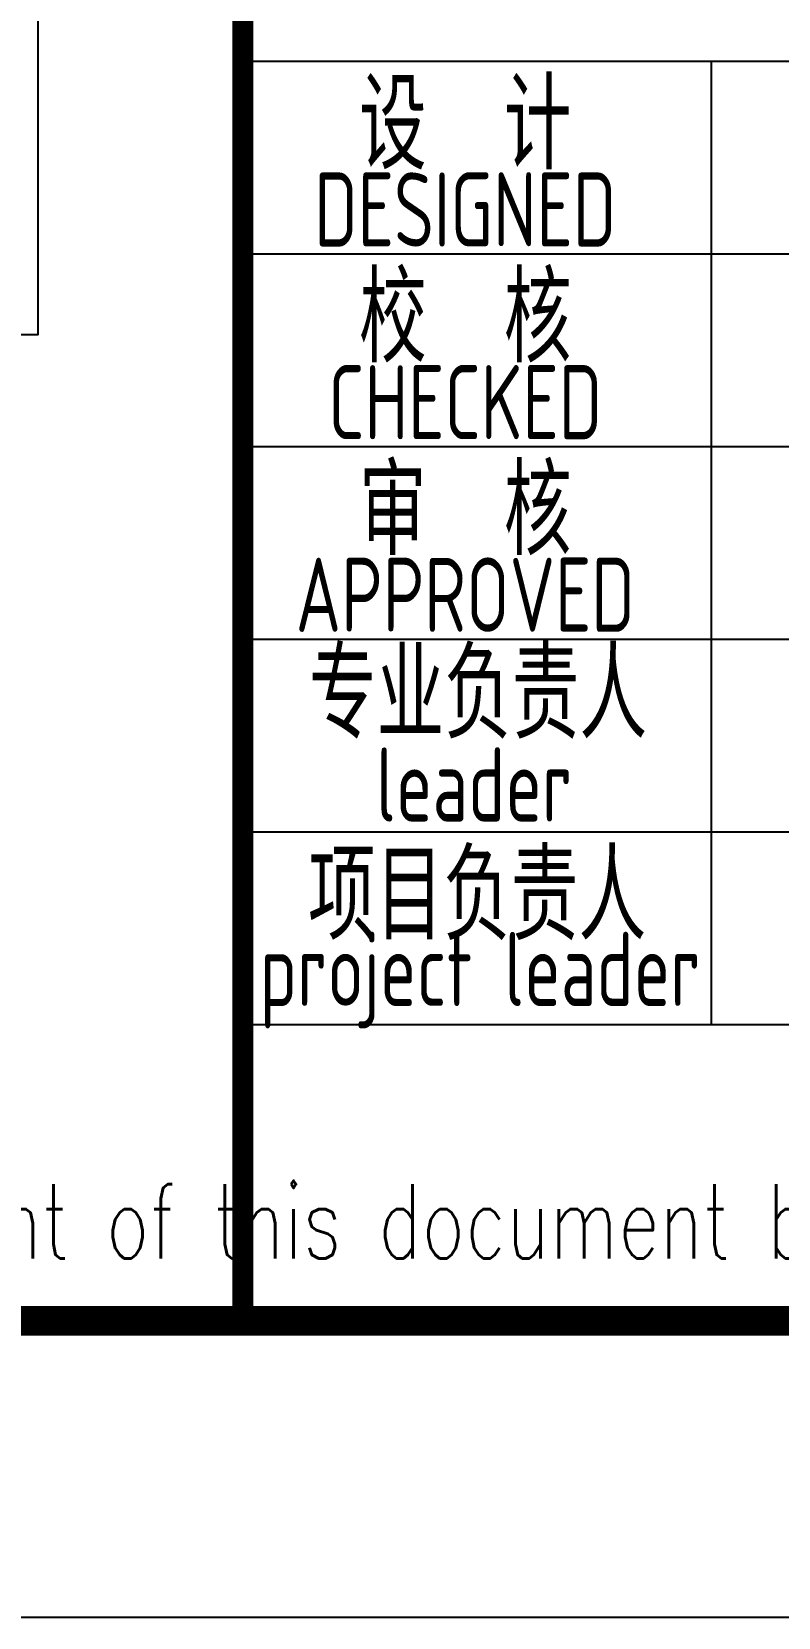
# Model space of a CAD drawing. Extents: x 5396719 to 5510122, y -514120 to -238224.
# Drawn here: x 5463772 to 5466289, y -514120 to -508771 of the extents above; entities that cross this region are included whole.
import ezdxf
from ezdxf.enums import TextEntityAlignment as Align

# ---------------------------------------------------------------- set-up
doc = ezdxf.new("R2010")
doc.units = 0
doc.header["$LTSCALE"] = 1000
doc.header["$MEASUREMENT"] = 0
doc.layers.get('0').update_dxf_attribs({"linetype": 'CONTINUOUS'})
doc.layers.add('PUB_TITLE', color=4, linetype='CONTINUOUS')
doc.layers.add('WINDOW', color=4, linetype='CONTINUOUS')
doc.styles.add('AHD', font='sceie.shx', dxfattribs={"width": 0.7, "bigfont": 'sceic.shx'})
doc.styles.add('ECEC_TQ', font='txt_l.shx', dxfattribs={"bigfont": 'hztxt_l.shx'})

msp = doc.modelspace()

# ---------------------------------------------------------------- linework, layer by layer
for p, q in [((5464484, -508869.9), (5475484, -508869.9)), ((5466064, -512119.9), (5466064, -508869.9)), ((5466064, -512119.9), (5466064, -508869.9)), ((5466064, -512119.9), (5466064, -508869.9)), ((5464484, -509519.9), (5469984, -509519.9)), ((5464484, -510169.9), (5469984, -510169.9)), ((5464484, -510819.9), (5469984, -510819.9)), ((5464484, -511469.9), (5469984, -511469.9)), ((5464484, -512119.9), (5482484, -512119.9)), ((5464484, -513119.9), (5482484, -513119.9))]:
    msp.add_line(p, q)
at = {"const_width": 70}
msp.add_lwpolyline([(5464484, -507119.9), (5464484, -513119.9)], dxfattribs=at)
at = {"layer": 'PUB_TITLE', "color": 4}
msp.add_lwpolyline([(5424084, -514119.9), (5483484, -514119.9), (5483484, -472119.9), (5424084, -472119.9)], close=True, dxfattribs=at)
at = {"layer": 'PUB_TITLE', "color": 4, "const_width": 100}
msp.add_lwpolyline([(5426584, -513119.9), (5482484, -513119.9), (5482484, -473119.9), (5426584, -473119.9)], close=True, dxfattribs=at)
at = {"layer": 'WINDOW'}
msp.add_lwpolyline([(5463793.9, -506793.3), (5456993.9, -506793.3), (5456993.9, -509792.5), (5463793.9, -509792.5)], close=True, dxfattribs=at)

# ---------------------------------------------------------------- texts
for s, height, style, width, p in [('设  计', 300, 'AHD', 0.8, (5465234, -509069.9)), ('设  计', 300, 'AHD', 0.8, (5465234, -509069.9)), ('DESIGNED', 250, 'AHD', 0.8, (5465234, -509369.9)), ('DESIGNED', 250, 'AHD', 0.8, (5465234, -509369.9)), ('校  核', 300, 'AHD', 0.8, (5465234, -509719.9)), ('校  核', 300, 'AHD', 0.8, (5465234, -509719.9)), ('CHECKED', 250, 'AHD', 0.8, (5465234, -510019.9)), ('CHECKED', 250, 'AHD', 0.8, (5465234, -510019.9)), ('审  核', 300, 'AHD', 0.8, (5465234, -510369.9)), ('审  核', 300, 'AHD', 0.8, (5465234, -510369.9)), ('APPROVED', 250, 'AHD', 0.8, (5465234, -510669.9)), ('APPROVED', 250, 'AHD', 0.8, (5465234, -510669.9)), ('专业负责人', 300, 'AHD', 0.8, (5465277, -510989.9)), ('leader', 250, 'AHD', 0.8, (5465264, -511309.9)), ('项目负责人', 300, 'AHD', 0.8, (5465274, -511669.9)), ('project leader', 250, 'AHD', 0.8, (5465284, -511969.9)), ('The proprietary right of this document belongs to Anhui Huadong Chemical And Medical Engineering  Co.,Ltd.  and any replication or transfer to the 3rd. side is forbidden without its permission. ', 250, 'ECEC_TQ', 0.72, (5473484, -512819.9))]:
    msp.add_text(s, height=height, dxfattribs=dict(style=style, width=width)).set_placement(p, align=Align.MIDDLE)

doc.saveas('drawing.dxf')
